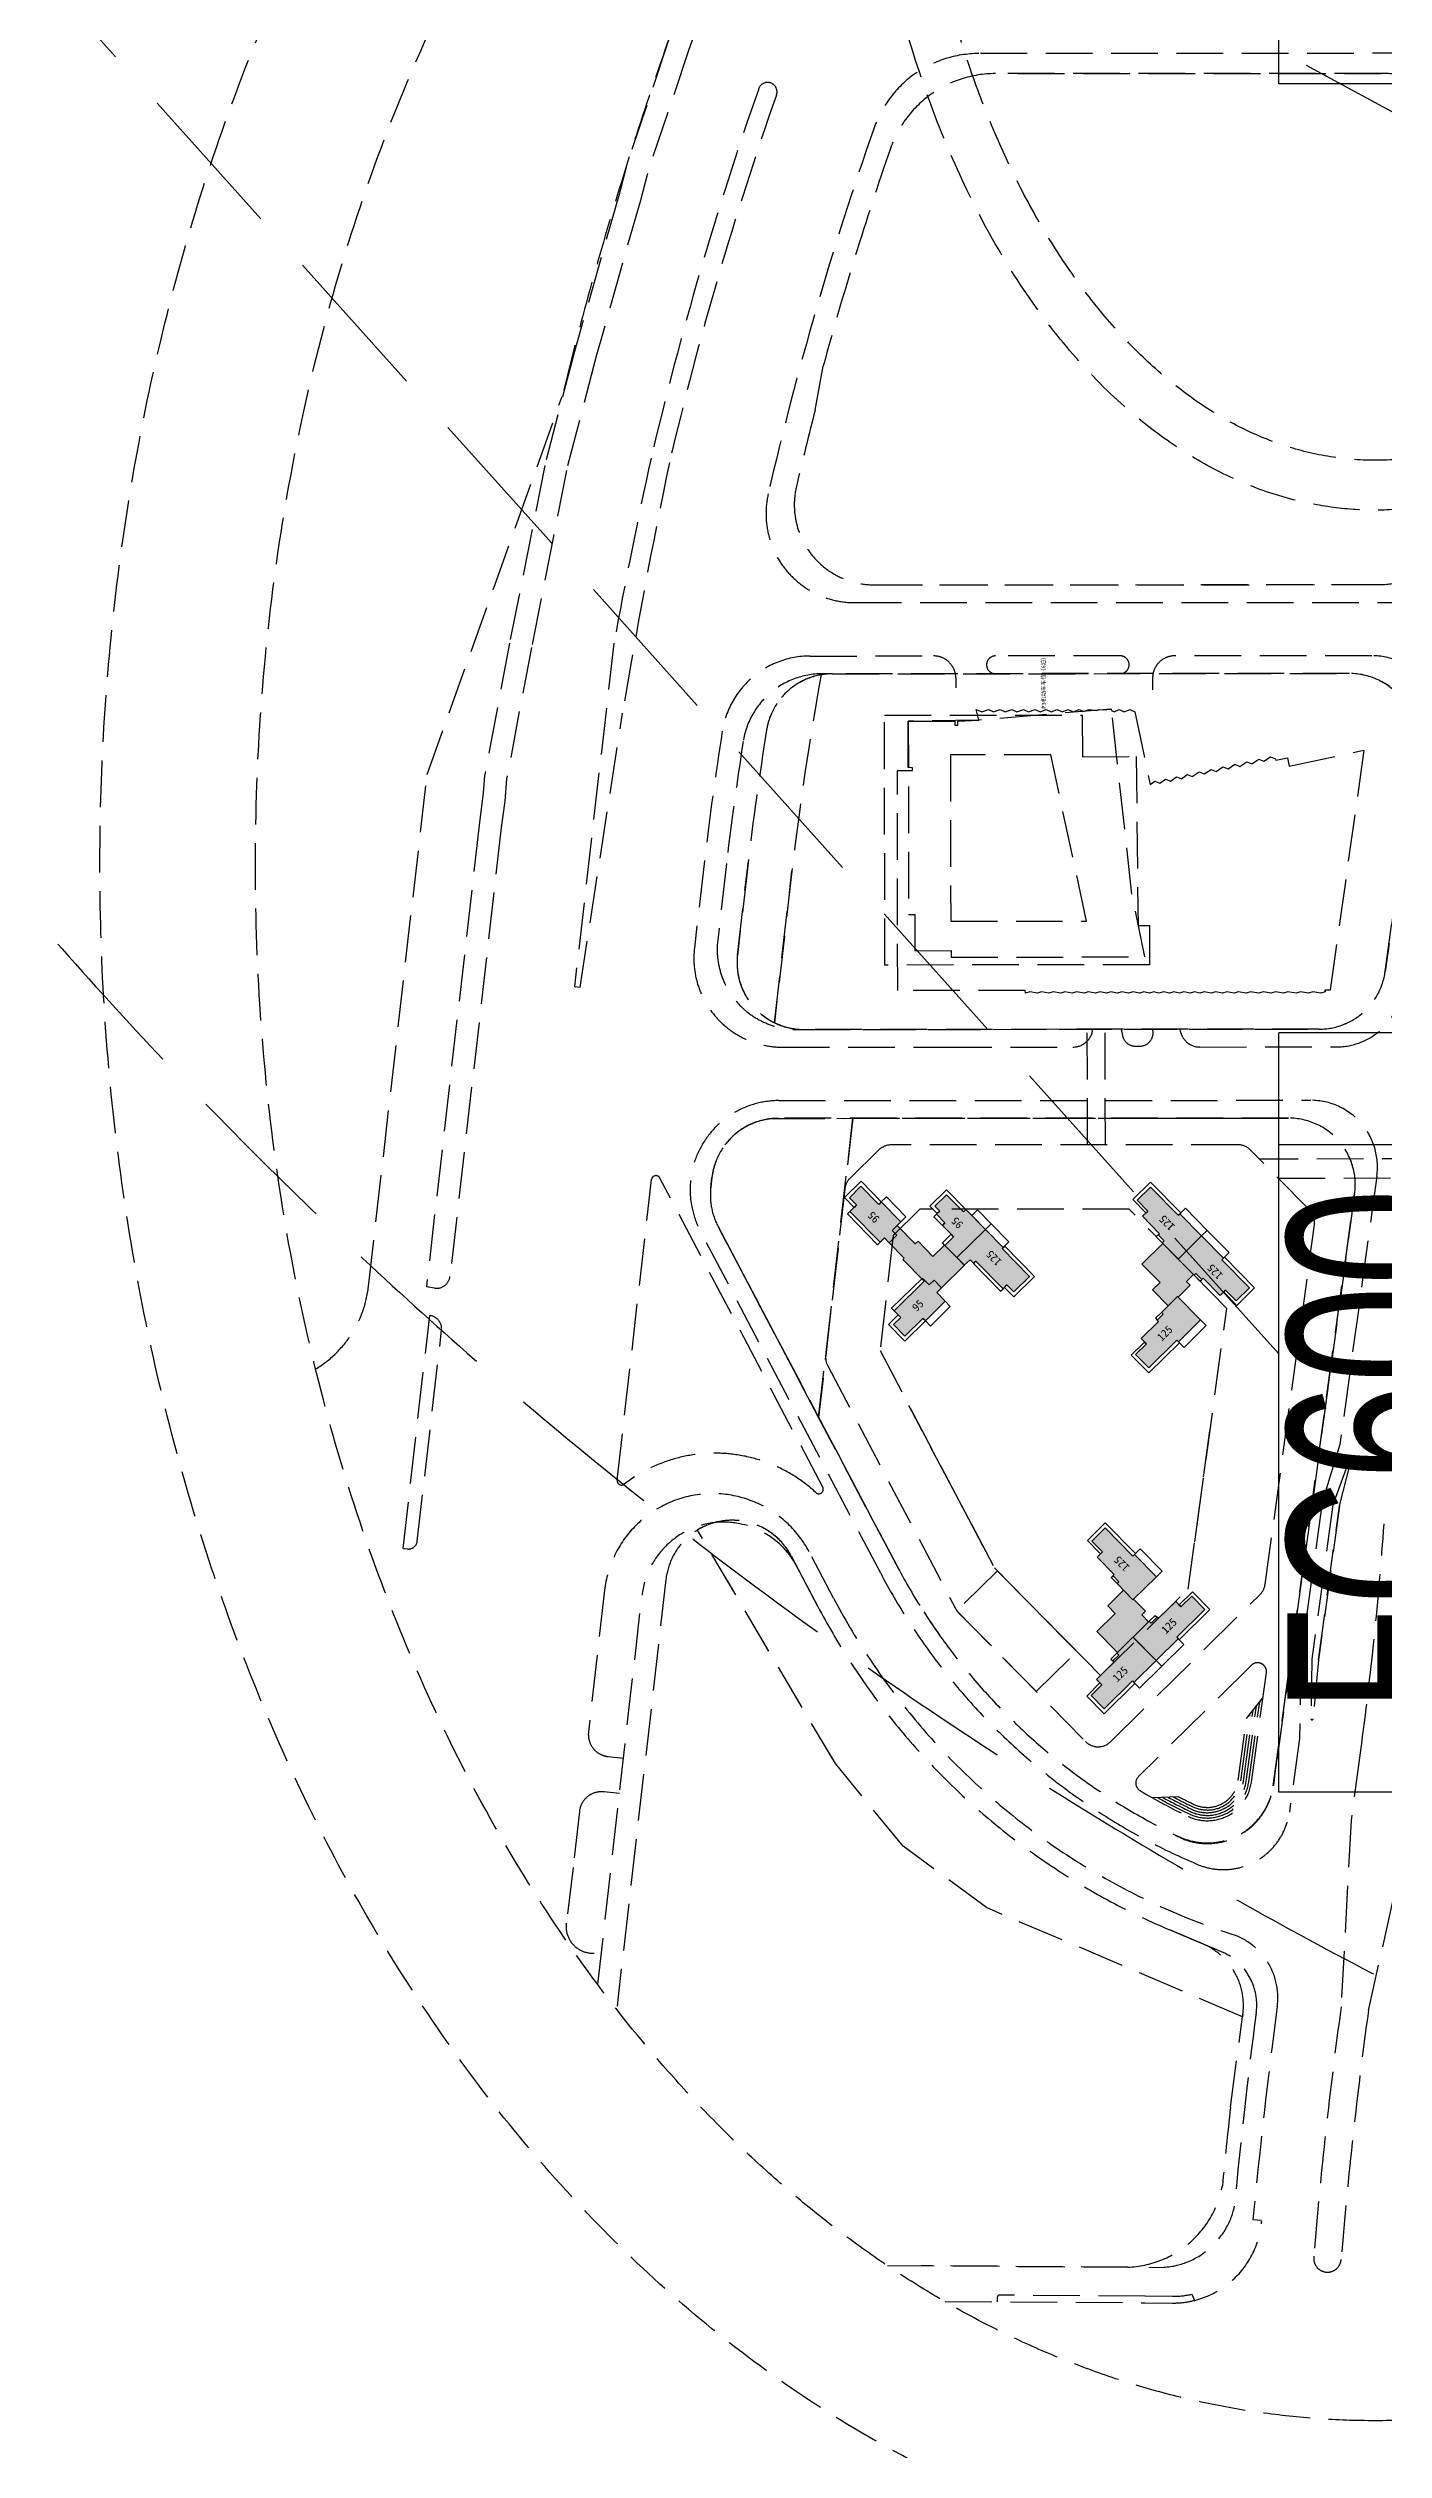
# Model space of a CAD drawing. Extents: x -284868 to 304789, y -137694 to 137894.
# Drawn here: x -75930 to -73783, y -92335 to -88476 of the extents above; entities that cross this region are included whole.
import ezdxf

# ---------------------------------------------------------------- set-up
doc = ezdxf.new("R2010")
doc.units = 0
doc.linetypes.add('DASH', pattern=[0.35, 0.25, -0.1])
doc.layers.get('0').update_dxf_attribs({"linetype": 'CONTINUOUS'})
doc.layers.add('M-D-AC-DF', color=2, linetype='CONTINUOUS', lineweight=20)
for name, color, linetype in [('M-EQ-AC', 1, 'CONTINUOUS'), ('P-平面家具', 3, 'CONTINUOUS'), ('WIRE-照明', 130, 'CONTINUOUS')]:
    doc.layers.add(name, color=color, linetype=linetype)
doc.styles.add('L1', font='haiwenrs.shx', dxfattribs={"width": 0.7, "bigfont": 'haiwenhz.shx'})
doc.styles.add('宋体', font='')
doc.styles.add('黑体', font='')
doc.styles.get('宋体').set_extended_font_data('SimSun')
doc.styles.get('黑体').set_extended_font_data('SimHei')

# ---------------------------------------------------------------- blocks, each defined once
blk = doc.blocks.new('A$Cc0ea1f79')
at = {"layer": 'P-平面家具', "linetype": 'DASH', "ltscale": 300}
h = blk.add_hatch(color=251, dxfattribs=at)
h.dxf.hatch_style = 1
h.paths.add_polyline_path([(-3357.1, 781.3), (-3345.1, 769), (-3337.4, 776.5), (-3323.7, 762.5), (-3291.6, 794.1), (-3295.6, 798.1), (-3266.5, 826.7), (-3284.8, 845.3), (-3296.5, 833.8), (-3307, 844.5), (-3356.5, 795.9), (-3349.4, 788.8)])
h = blk.add_hatch(color=251, dxfattribs=at)
h.dxf.hatch_style = 1
h.paths.add_polyline_path([(-3417.6, 709.3), (-3429.8, 697.3), (-3437.3, 704.9), (-3451.3, 691.2), (-3482.9, 723.2), (-3478.8, 727.3), (-3507.3, 756.3), (-3488.7, 774.6), (-3477.2, 762.8), (-3466.5, 773.4), (-3417.9, 723.9), (-3425.1, 716.9)])
h = blk.add_hatch(color=251, dxfattribs=at)
h.dxf.hatch_style = 1
h.paths.add_polyline_path([(-3429.8, 697.3), (-3393.5, 660.3), (-3360.9, 692.4), (-3379.2, 711), (-3354.7, 735), (-3359.2, 739.6), (-3329.7, 768.6), (-3337.4, 776.5), (-3345.1, 769), (-3357.1, 781.3), (-3381.8, 757), (-3384, 759.3), (-3418.9, 725), (-3417.9, 723.9), (-3425.1, 716.9), (-3417.6, 709.3)])
h = blk.add_hatch(color=251, dxfattribs=at)
h.dxf.hatch_style = 1
h.paths.add_polyline_path([(-3381, 672.6), (-3361.4, 691.9), (-3347.6, 677.9), (-3343.6, 681.9), (-3329.3, 695.9), (-3325.3, 691.8), (-3311.5, 705.3), (-3306.3, 700), (-3298.4, 707.8), (-3280.1, 689.2), (-3307.6, 662.1), (-3303.6, 658), (-3335.7, 626.5)])
h = blk.add_hatch(color=251, dxfattribs=at)
h.dxf.hatch_style = 1
h.paths.add_polyline_path([(-3381, 672.6), (-3393.2, 660.6), (-3384.5, 651.2), (-3390.3, 645.4), (-3386.8, 641.8), (-3431.1, 598.3), (-3425, 592), (-3436.2, 581), (-3411.2, 555.7), (-3366.6, 599.8), (-3364.8, 598), (-3335.7, 626.5)])
h = blk.add_hatch(color=251, dxfattribs=at)
h.dxf.hatch_style = 1
h.paths.add_polyline_path([(-3991.1, 389.5), (-4016.7, 415.4), (-4019.7, 412.4), (-4029.2, 422), (-4031.3, 420), (-4058.9, 448), (-4067.5, 439.4), (-4084.6, 456.7), (-4105.9, 435.6), (-4061.3, 390.4), (-4063.8, 387.9), (-4028.7, 352.3)])
h = blk.add_hatch(color=251, dxfattribs=at)
h.dxf.hatch_style = 1
h.paths.add_polyline_path([(-4015.6, 414.3), (-3982, 447.4), (-3952.9, 417.9), (-3940.7, 430), (-3915.6, 404.5), (-3930.9, 389.5), (-3929.9, 388.5), (-3949.2, 369.4), (-3955.3, 375.5), (-3966.4, 364.5)])
h = blk.add_hatch(color=251, dxfattribs=at)
h.dxf.hatch_style = 1
h.paths.add_polyline_path([(-3930.9, 389.5), (-3904.9, 415.1), (-3901.9, 412.1), (-3892.3, 421.5), (-3890.3, 419.5), (-3862.3, 447.1), (-3853.8, 438.4), (-3836.5, 455.5), (-3815.4, 434.1), (-3860.7, 389.5), (-3858.2, 386.9), (-3893.8, 351.8)])
h = blk.add_hatch(color=251, dxfattribs=at)
h.dxf.hatch_style = 1
h.paths.add_polyline_path([(-3991, 389.4), (-3965.4, 363.4), (-3968.4, 360.4), (-3959, 350.8), (-3961, 348.8), (-3933.4, 320.8), (-3942.1, 312.3), (-3925, 295), (-3946.4, 273.9), (-3991, 319.2), (-3993.6, 316.7), (-4028.7, 352.3)])
h = blk.add_hatch(color=251, dxfattribs=at)
h.dxf.hatch_style = 1
h.paths.add_polyline_path([(-3443.5, 317.8), (-3469.1, 343.8), (-3472.2, 340.8), (-3481.6, 350.4), (-3483.7, 348.4), (-3511.3, 376.4), (-3519.9, 367.9), (-3537, 385.2), (-3558.3, 364.1), (-3513.7, 318.8), (-3516.2, 316.3), (-3481.1, 280.7)])
h = blk.add_hatch(color=251, dxfattribs=at)
h.dxf.hatch_style = 1
h.paths.add_polyline_path([(-3358.5, 341.4), (-3391.6, 375), (-3421.1, 345.9), (-3433.1, 358.1), (-3458.6, 333.1), (-3443.5, 317.8), (-3444.5, 316.8), (-3425.5, 297.5), (-3419.4, 303.5), (-3408.3, 292.3)])
h = blk.add_hatch(color=251, dxfattribs=at)
h.dxf.hatch_style = 1
h.paths.add_polyline_path([(-3383.4, 316.9), (-3357.3, 342.5), (-3354.3, 339.5), (-3344.7, 348.9), (-3342.7, 346.9), (-3314.7, 374.4), (-3306.2, 365.8), (-3288.8, 382.8), (-3267.8, 361.4), (-3313.1, 316.8), (-3310.6, 314.3), (-3346.3, 279.2)])
h = blk.add_hatch(color=251, dxfattribs=at)
h.dxf.hatch_style = 1
h.paths.add_polyline_path([(-3383.4, 316.9), (-3409.4, 291.3), (-3406.4, 288.2), (-3416, 278.7), (-3414, 276.7), (-3442, 249.1), (-3433.5, 240.5), (-3450.8, 223.4), (-3429.7, 202), (-3384.4, 246.7), (-3381.9, 244.1), (-3346.3, 279.2)])
at = {"layer": 'P-平面家具', "color": 251, "linetype": 'DASH', "ltscale": 300}
for p, q in [((-3848.3, 1562.7, -60.7), (-3474.1, 1519.7, -60.7)), ((-3738.6, 1218.6, -60.7), (-3255.7, 1163.3, -60.7)), ((-3750, 888.1, -60.7), (-3253.2, 1149.9, -60.7)), ((-2019.4, 900.2, -60.7), (-1948.9, 887.4, -60.7)), ((-5051.7, 607.6, -60.7), (-5058.9, 607.7, -60.7)), ((-5049.8, 370.1, -60.7), (-5048.2, 604, -60.7)), ((-4052.6, 441.7, -60.7), (-3884.4, 607.5, -60.7)), ((-3444.2, 581, -60.7), (-3428.9, 596, -60.7)), ((-3411.3, 547.6, -60.7), (-3444.2, 581, -60.7)), ((-3425, 592, -60.7), (-3436.2, 581, -60.7)), ((-3436.2, 581, -60.7), (-3411.2, 555.7, -60.7)), ((-3428.9, 596, -60.7), (-3425, 592, -60.7)), ((-3362.5, 595.7, -60.7), (-3411.3, 547.6, -60.7)), ((-3411.2, 555.7, -60.7), (-3366.6, 599.8, -60.7)), ((-3366.6, 599.8, -60.7), (-3362.5, 595.7, -60.7)), ((-4015.6, 414.3, -60.7), (-3982, 447.4, -60.7)), ((-3982, 447.4, -60.7), (-3952.9, 417.9, -60.7)), ((-3952.9, 417.9, -60.7), (-3940.7, 430, -60.7)), ((-3940.7, 430, -60.7), (-3915.6, 404.5, -60.7)), ((-3966.4, 364.5, -60.7), (-4015.6, 414.3, -60.7)), ((-3929.9, 388.5, -60.7), (-3949.2, 369.4, -60.7)), ((-3915.6, 404.5, -60.7), (-3930.9, 389.5, -60.7)), ((-3930.9, 389.5, -60.7), (-3929.9, 388.5, -60.7)), ((-5050.2, 324.3, -60.7), (-5049.8, 370.4, -60.7)), ((-3955.3, 375.5, -60.7), (-3966.4, 364.5, -60.7)), ((-3949.2, 369.4, -60.7), (-3955.3, 375.5, -60.7)), ((-3433.1, 358.1, -60.7), (-3458.6, 333.1, -60.7)), ((-3421.1, 345.9, -60.7), (-3433.1, 358.1, -60.7)), ((-3391.6, 375, -60.7), (-3421.1, 345.9, -60.7)), ((-3358.5, 341.4, -60.7), (-3391.6, 375, -60.7)), ((-3157.1, 384.4, -60.7), (-3156.9, 175.1, -60.7)), ((-3458.6, 333.1, -60.7), (-3443.5, 317.8, -60.7)), ((-3443.5, 317.8, -60.7), (-3444.5, 316.8, -60.7)), ((-3444.5, 316.8, -60.7), (-3425.5, 297.5, -60.7)), ((-3408.3, 292.3, -60.7), (-3358.5, 341.4, -60.7)), ((-3837.7, 290.3, -60.7), (-3638.6, 262.9, -60.7)), ((-3425.5, 297.5, -60.7), (-3419.4, 303.5, -60.7)), ((-3419.4, 303.5, -60.7), (-3408.3, 292.3, -60.7)), ((-4121.6, 206.8, -60.7), (-4088.2, 180.5, -60.7)), ((-4027.5, 91.4, -60.7), (-4122.2, 99.9, -60.7))]:
    blk.add_line(p, q, dxfattribs=at)
at = {"layer": 'P-平面家具', "color": 251, "linetype": 'DASH', "ltscale": 300, "elevation": -60.7}
for points in [[(-3560, 1702.9, 0.231565), (-3427.7, 1618.3)], [(-2945.7, 1287.4), (-2946.7, 1278.1), (-2506.4, 1210, -0.010377), (-2103.3, 1134.5)], [(-2096.4, 1164.1, 0.008823), (-2393.8, 1223.7), (-2945.7, 1287.4)], [(-1314.9, 1095.8, 0.030348), (-1997.7, 1307.2)], [(-4549.1, 1249.8), (-3923.3, 1178.5, -0.738025), (-3876.7, 930.3), (-3941.6, 896.1, 0.173077), (-4461.3, 330.4)], [(-3860.4, 938.9, 0.737787), (-3898.1, 1140.2)], [(-3941.6, 896.1, 0.173077), (-4461.3, 330.4), (-4483.8, 277.3, -0.337496), (-4596.5, 212.9), (-4601, 213.5), (-4425.6, 625.1), (-4326.9, 758.9), (-4194.2, 867.9), (-3818.8, 1089.5, -0.432512), (-3860.4, 938.9), (-3941.6, 896.1)], [(-3268.8, 1068.1, 0.150919), (-3330.9, 1056.4)], [(-3157.4, 959.8, 0.380982), (-3252.3, 1066.2)], [(-3157.4, 959.8, 0.380982), (-3252.3, 1066.2)], [(-3157.4, 959.8, 0.380982), (-3252.3, 1066.2)], [(-2747.6, 1042.8), (-2871.2, 1057, 0.448246), (-3014.5, 929.2), (-3014, 90.2, 0.374582), (-2921.4, -15.9), (-2564.3, -65, 0.454987), (-2442.5, 41.2), (-2443, 889, 0.369609), (-2551.9, 1016)], [(-2895.2, 1025.2, 0.448244), (-3014.5, 918.7)], [(-2751.8, 1008.8), (-2895.1, 1025.2, 0.448244), (-3014.5, 918.7)], [(-2533.3, 978.4, -0.320429), (-2444.6, 890.9, 0.014791), (-2760.1, 937.8), (-3003.7, 965.8, -0.317837), (-2895.2, 1025.2), (-2751.9, 1008.8, -0.010098), (-2533.3, 978.4)], [(-2533.3, 978.4, 0.010098), (-2751.9, 1008.8)], [(-2444.6, 890.9, -0.042863), (-2443.1, 872.6), (-2442.6, 41.2, -0.454985), (-2564.3, -65), (-2921.5, -15.9, -0.374581), (-3014, 90.2), (-3014.5, 918.7, -0.114147), (-3003.7, 965.8), (-2760.1, 937.8, -0.014791), (-2444.6, 890.9)], [(-2443.1, 872.6, 0.368352), (-2533.3, 978.4)], [(-2142.2, 930.5, 0.483551), (-2300.1, 805.2), (-2299.6, -8, 0.374582), (-2207.1, -114.1), (-1681.1, -186.4, 0.350521), (-1489.6, -72.2, 0.090097), (-1478.2, -9.4), (-1478.6, 610.6, 0.319585), (-1598.8, 779.2)], [(-3941.6, 896.1, 0.173077), (-4461.3, 330.4)], [(-5000.5, 783.9), (-5003.6, 342.2, 0.33972), (-4905.4, 226.3)], [(-3875, 769.7, 0.161406), (-4311.1, 316.2)], [(-5003.2, 397.9, 0.349367), (-4872.8, 245.8)], [(-4249, 349.6, 0.014833), (-4275, 298.9, 0.507935), (-4223.6, 203.5), (-4094.9, 185.8)], [(-5050.1, 326.1, 0.05997), (-5046.6, 294.7), (-5056.6, 290.5)], [(-4594.4, 191.3, 0.338005), (-4496.5, 247.2), (-4461.3, 330.4)], [(-4314.1, 311.9, 0.493744), (-4230, 164)], [(-4311.1, 316.2, 0.507945), (-4229.1, 163.8)], [(-4248.6, 341.4, 0.013005), (-4271.2, 297.1, 0.507935), (-4223, 207.7), (-4101.6, 191)], [(-4248.2, 333.1, 0.011138), (-4267.3, 295.2, 0.507935), (-4222.4, 212), (-4108.2, 196.3)], [(-4247.8, 324.6, 0.00923), (-4263.4, 293.4, 0.507935), (-4221.8, 216.2), (-4114.9, 201.5)], [(-4247.4, 316.1, 0.007279), (-4259.6, 291.5, 0.507935), (-4221.2, 220.4), (-4121.6, 206.8)], [(-4596.5, 212.9, 0.337496), (-4483.8, 277.3)], [(-4746.2, 232.7, 0.004345), (-4872.8, 245.8)], [(-3278.6, 33.2, 0.454987), (-3156.9, 139.4)], [(-4173.1, 23.5), (-4285.6, 39), (-4585.1, 54.9, 0.01406), (-4985.6, 98.7)], [(-4027.6, 91.4), (-3779.9, 57.4), (-3711, 39.9, 0.952465), (-3709.9, 43.3), (-3778.5, 68), (-4026.1, 102.1), (-4122.1, 103.5, 0.963461), (-4122.3, 99.9)], [(-3014, 90.2, 0.374582), (-2921.5, -15.9)], [(-2564.3, -65, 0.454987), (-2442.6, 41.2)], [(-2299.7, -8, 0.374582), (-2207.1, -114.1)], [(-1681.1, -186.4, 0.454987), (-1478.3, -9.4)]]:
    blk.add_lwpolyline(points, format="xyb", dxfattribs=at)
for points in [[(-3427.7, 1618.3), (-2604.7, 1524)], [(-434.8, 679.2), (-435.1, 679.4), (-512.4, 759.4), (-708, 864.3), (-864.9, 904.6), (-970.8, 953.2), (-1252.2, 1072.7), (-1394.9, 1125.2), (-1429.8, 1137.6), (-1628.8, 1204.3), (-1673.1, 1215.6), (-1925.2, 1287.4), (-2108.2, 1335), (-2393.8, 1391.5), (-2606.9, 1431.7), (-2634.4, 1433.9), (-2686.1, 1440.2), (-3427.8, 1525.2)], [(-2604.7, 1524), (-1997.7, 1307.2)], [(-3898.1, 1140.2), (-4584.1, 1218.8)], [(-3875, 769.7), (-3330.9, 1056.4)], [(-3268.8, 1068.1), (-3252.3, 1066.2)], [(-2751.9, 1008.8), (-2895.2, 1025.2)], [(-3157.4, 970.4), (-3156.9, 139.4)], [(-3941.6, 896.1), (-3860.4, 938.9)], [(-3014.5, 918.7), (-3014, 90.2)], [(-2442.6, 41.2), (-2443.1, 872.6)], [(-2300.2, 802.9), (-2299.7, -8)], [(-3845.4, 630.2), (-3618.7, 749.7)], [(-5003.2, 397.9), (-5000.9, 729.9)], [(-1478.6, 574.3), (-1478.3, -9.4)], [(-3200, 462.5), (-3000.7, 463.1)], [(-3199.9, 433.9), (-3000.6, 434.5)], [(-4247.4, 316.1), (-4249.3, 357.7)], [(-4483.8, 277.3), (-4461.3, 330.4)], [(-4314.1, 311.9), (-4309.9, 321.7)], [(-4746.2, 232.7), (-4596.5, 212.9)], [(-4230, 164), (-3278.6, 33.2)], [(-3253.6, 155.8), (-3251.5, -506.4)], [(-3220.8, -506.3), (-3223, 186)], [(-4591.1, 11), (-4298.4, -54.5), (-4185.9, -69.9)]]:
    blk.add_lwpolyline(points, dxfattribs=at)
at = {"layer": 'P-平面家具', "color": 251, "linetype": 'DASH', "ltscale": 300}
for points in [[(-3848.3, 1562.7), (-3849.2, 1556, 0.421769), (-3836.7, 1539.8), (-3497.9, 1500.8, 0.401449), (-3474.3, 1518.7), (-3474.1, 1519.7)], [(-945, 941.3), (-945.1, 941.1, -0.405429), (-991.5, 923.2), (-1265.4, 1039.5), (-1407.1, 1091.6), (-1441.4, 1103.8), (-1638.9, 1170), (-1682.4, 1181.2), (-1934.6, 1252.9), (-2116.2, 1300.2), (-2400.6, 1356.4), (-2611.7, 1396.2), (-2647.8, 1399.2), (-2690.2, 1404.8), (-3411.3, 1487.4, -0.430306), (-3430, 1512.3), (-3427.8, 1525.2)], [(-4242.4, 1214.9), (-4239.6, 1239.7, 0.414214), (-4271, 1279.3), (-4361.2, 1289.5), (-4450.7, 1300.4, 0.554018), (-4496.4, 1243.8, 0.023349)], [(-4468.2, 230.5, -0.195079), (-3928.2, 870.9), (-3853.8, 910.1, 0.738025), (-3915.6, 1238.8), (-4143.3, 1264.7, 0.414214), (-4182.8, 1233.3), (-4185.6, 1208.4)], [(-2743.6, 1078.3), (-2883.9, 1094.4, 0.448246), (-3043.1, 952.4), (-3042.9, 691.3), (-3042.8, 486, 0.381966), (-3014.2, 454.1)], [(-2535.1, 1049.5, -0.369023), (-2414.5, 908.5), (-2414.3, 709.9, -0.410161), (-2449.5, 674.2), (-2465.6, 674)], [(-2153.8, 975.7, 0.482348), (-2328.7, 836.4), (-2328.2, -35.8, 0.374582), (-2235.6, -141.9), (-1608.3, -228.1, 0.454987), (-1446, -86.5), (-1446, -70.6), (-1446.4, 637.2, 0.318471), (-1566, 805.6)], [(-2442.7, 409.9, 1), (-2414.2, 409.9), (-2414.3, 610.5, 1), (-2442.9, 610.5)], [(-3014.2, 408.6), (-3024.3, 406.5, 0.354118), (-3041.3, 385.5), (-3041.3, 378.5, 0.476976), (-3015.4, 357.6), (-3014.1, 357.8)], [(-3014.1, 314), (-3017.2, 313.4, 0.354118), (-3042.7, 281.9), (-3042.5, 62.4, 0.374582), (-2950, -43.7), (-2535.7, -100.6, 0.454987), (-2413.9, 5.6), (-2414.1, 322.2, 0.414235), (-2449.9, 357.9), (-2468.7, 357.9)]]:
    blk.add_lwpolyline(points, format="xyb", dxfattribs=at)
blk.add_lwpolyline([(-3774.7, 85.5), (-4024.7, 119.9), (-4153.9, 121.8), (-4272, 138, -0.493749), (-4356, 285.9, -0.173072), (-3888.3, 795), (-3338.2, 1084.9, -0.56435), (-3128.8, 958.6), (-3128.3, 103.7, -0.454987), (-3250, -2.5), (-3681.5, 56.9)], format="xyb", close=True, dxfattribs=at)
at = {"layer": 'P-平面家具', "color": 251, "linetype": 'DASH', "ltscale": 300, "elevation": -60.7}
for points in [[(-3330.9, 1056.4, -0.150919), (-3268.8, 1068.1), (-3252.3, 1066.2, -0.380982), (-3157.4, 959.8), (-3157.3, 839.6), (-3156.9, 139.4, -0.454987), (-3278.6, 33.2), (-4229, 163.8, -0.507945), (-4311.1, 316.2, -0.161406), (-3875, 769.7), (-3637.8, 894.7)], [(-3268.8, 1068.1), (-3252.3, 1066.2, -0.317837), (-3160.1, 983.7, -0.056325), (-3157.4, 959.8), (-3157.3, 839.6), (-3156.9, 139.4, -0.454987), (-3278.6, 33.2), (-4229.1, 163.8, -0.507945), (-4311.1, 316.2, -0.161406), (-3875, 769.7), (-3637.8, 894.7), (-3413.7, 1012.8), (-3330.9, 1056.4, -0.150919)], [(-3268.8, 1068.1), (-3252.3, 1066.2, -0.317837), (-3160.1, 983.7, -0.056325), (-3157.4, 959.8), (-3157.3, 839.6), (-3156.9, 139.4, -0.454987), (-3278.7, 33.2), (-4229.1, 163.8, -0.507945), (-4311.1, 316.2, -0.161406), (-3875, 769.7), (-3637.8, 894.7), (-3413.7, 1012.8), (-3330.9, 1056.4, -0.150919)], [(-3268.8, 1068.1), (-3252.3, 1066.2, -0.317837), (-3160.1, 983.7, -0.056325), (-3157.4, 959.8), (-3157.3, 839.6), (-3156.9, 139.4, -0.454987), (-3278.7, 33.2), (-4229.1, 163.8, -0.507945), (-4311.1, 316.2, -0.161406), (-3875, 769.7), (-3637.8, 894.7), (-3413.7, 1012.8), (-3330.9, 1056.4, -0.150919)], [(-3278.6, 33.2, 0.454987), (-3156.9, 139.4), (-3157.3, 959.8, 0.380982), (-3252.3, 1066.2), (-3268.7, 1068.1, 0.150919), (-3330.9, 1056.4), (-3875, 769.7, 0.161406), (-4311.1, 316.2, 0.507945), (-4229, 163.8)], [(-3157.3, 839.6), (-3637.8, 894.7), (-3330.9, 1056.4, -0.150919), (-3268.8, 1068.1), (-3252.3, 1066.2, -0.380982), (-3157.4, 959.8)], [(-3157.3, 839.6), (-3637.8, 894.7), (-3330.9, 1056.4, -0.150919), (-3268.8, 1068.1), (-3252.3, 1066.2, -0.380982), (-3157.4, 959.8)], [(-3157.3, 839.6), (-3637.8, 894.7), (-3330.9, 1056.4, -0.150919), (-3268.8, 1068.1), (-3252.3, 1066.2, -0.380982), (-3157.4, 959.8)], [(-3156.9, 139.4, -0.454987), (-3278.6, 33.2), (-4229.1, 163.8, -0.507945), (-4311.1, 316.2, -0.161406), (-3875, 769.7), (-3637.8, 894.7), (-3157.3, 839.6)], [(-3157.3, 839.6), (-3637.8, 894.7), (-3875, 769.7, 0.161407), (-4311.1, 316.2, 0.507935), (-4229, 163.8), (-3278.7, 33.2, 0.454994), (-3156.9, 139.4)], [(-3199.8, 220.8), (-3200.1, 778.5, 0.196914), (-3208.4, 798.5), (-3253.5, 844.3, 0.171216), (-3270.6, 852.6), (-3538.3, 883.3, 0.150924), (-3554.9, 880.2), (-3944.9, 674.7, 0.073409), (-3951.7, 669.7), (-4158.6, 465.8, 0.414214), (-4158.9, 425.4), (-3922.4, 185.3, 0.165517), (-3905.9, 177.1), (-3328.4, 97.7, 0.23274), (-3304.5, 105.7), (-3208.3, 200.4, 0.20097)], [(-4237.6, 378, 0.022733), (-4278.9, 300.8, 0.507935), (-4224.2, 199.2), (-4048.3, 175, 0.715981), (-4036.2, 199.2), (-4215.1, 380.8, 0.491371)]]:
    blk.add_lwpolyline(points, format="xyb", close=True, dxfattribs=at)
for points in [[(-3300.5, 837.8), (-3284.7, 853.4), (-3258.5, 826.6), (-3291.6, 794.1), (-3295.6, 798.1), (-3266.5, 826.7), (-3284.8, 845.3), (-3296.5, 833.8)], [(-3356.5, 795.9), (-3360.5, 800), (-3311, 848.5), (-3307, 844.5)], [(-3357.1, 781.3), (-3345.1, 769), (-3337.4, 776.5), (-3323.7, 762.5), (-3291.6, 794.1), (-3295.6, 798.1), (-3266.5, 826.7), (-3284.8, 845.3), (-3296.5, 833.8), (-3307, 844.5), (-3356.5, 795.9), (-3349.4, 788.8)], [(-4052.6, 441.7), (-3913.6, 300.7), (-3462.7, 238.7), (-3303.3, 395.8), (-3303.5, 732.2), (-3345.6, 774.9), (-3530.6, 796.1), (-3879.5, 612.3)], [(-3473.1, 766.9), (-3488.7, 782.6), (-3515.4, 756.4), (-3482.9, 723.2), (-3478.8, 727.3), (-3507.3, 756.3), (-3488.7, 774.6), (-3477.2, 762.8)], [(-3417.6, 709.3), (-3429.8, 697.3), (-3437.3, 704.9), (-3451.3, 691.2), (-3482.9, 723.2), (-3478.8, 727.3), (-3507.3, 756.3), (-3488.7, 774.6), (-3477.2, 762.8), (-3466.5, 773.4), (-3417.9, 723.9), (-3425.1, 716.9)], [(-3417.9, 723.9), (-3413.9, 728), (-3462.4, 777.4), (-3466.5, 773.4)], [(-3429.8, 697.3), (-3393.5, 660.3), (-3360.9, 692.4), (-3379.2, 711), (-3354.7, 735), (-3359.2, 739.6), (-3329.7, 768.6), (-3337.4, 776.5), (-3345.1, 769), (-3357.1, 781.3), (-3381.8, 757), (-3384, 759.3), (-3418.9, 725), (-3417.9, 723.9), (-3425.1, 716.9), (-3417.6, 709.3)], [(-3291.6, 794.1), (-3283.6, 785.9), (-3315.6, 754.4), (-3323.7, 762.5)], [(-2847.2, 381.3), (-2847.2, 362.9), (-2910.7, 362.9), (-2911, 788.5), (-2509.6, 788.7), (-2509.4, 470.9), (-2576.2, 470.8), (-2576.1, 384.4)], [(-2951.8, 767.7), (-2598.3, 768), (-2598.3, 743.8), (-2593.9, 743.8), (-2593.7, 750.6), (-2518.9, 750.6), (-2518.9, 675.7), (-2525.7, 675.7), (-2525.7, 671.2), (-2518.9, 671.2), (-2517.4, 637), (-2500.2, 641.5), (-2504.1, 632.3), (-2500.6, 621.6), (-2504, 613.6), (-2500.6, 602.8), (-2504, 594.8), (-2500.6, 584.1), (-2504, 576.1), (-2500.6, 565.3), (-2504, 557.3), (-2500.6, 546.6), (-2504, 538.6), (-2500.6, 529), (-2504, 521), (-2500.6, 511.4), (-2504, 503.4), (-2500.6, 493.8), (-2504, 485.7), (-2500.6, 476.2), (-2503.6, 469.1), (-2500.6, 460.1), (-2501.8, 448.5), (-2500.5, 444), (-2501, 437.9), (-2499.9, 424.6), (-2502.2, 423.9), (-2503.9, 419.9), (-2500.5, 411.9), (-2503.9, 403.9), (-2500.5, 394.7), (-2503.9, 386.7), (-2621.1, 361.7), (-2615.6, 354.5), (-2619, 346.5), (-2612.1, 337), (-2615.5, 329), (-2608.4, 319.6), (-2611.8, 311.6), (-2604.7, 302.2), (-2608.1, 294.1), (-2600.6, 283), (-2604, 275), (-2596.6, 263.9), (-2600, 255.9), (-2592.5, 244.8), (-2595.9, 236.7), (-2588.4, 225.6), (-2591.8, 217.6), (-2584.3, 206.5), (-2587.7, 198.5), (-2580.2, 187.4), (-2583.6, 179.3), (-2576.2, 168.2), (-2579.6, 160.2), (-2582, 159.7), (-2578.1, 141.2), (-2591.3, 138.4), (-2565.8, 18.4), (-2951.4, 72.4), (-2951.4, 80.9), (-2953.8, 80.4), (-2956.1, 87.3), (-2953.8, 100.4), (-2956.1, 107.3), (-2953.8, 120.4), (-2956, 127), (-2953.9, 140.4), (-2956.1, 147.3), (-2953.9, 160.4), (-2956.1, 167.3), (-2953.9, 180.4), (-2956.1, 187.3), (-2953.9, 200.4), (-2956.1, 207.3), (-2953.9, 220.4), (-2956.1, 227), (-2953.9, 238.6), (-2956.1, 245.5), (-2953.9, 256.9), (-2956.2, 263.7), (-2953.9, 275.1), (-2956.2, 281.9), (-2953.9, 290.8), (-2956.2, 297.6), (-2954, 307.9), (-2956.1, 315), (-2954, 324), (-2956.2, 330.8), (-2954, 340.1), (-2956, 347.8), (-2954, 356.1), (-2956.2, 363), (-2954, 372.2), (-2956.2, 379), (-2954, 389.8), (-2956.2, 396.6), (-2954, 407.4), (-2956.2, 414.3), (-2954, 425), (-2956.2, 431.9), (-2954, 442.6), (-2956.3, 449.5), (-2954, 461.4), (-2956.1, 467.8), (-2954.1, 480.1), (-2956.3, 487), (-2954.1, 498.9), (-2956.3, 505.7), (-2954.1, 517.6), (-2956.3, 524.5), (-2954.1, 536.4), (-2956.3, 543.2), (-2954.1, 555.1), (-2956.3, 562), (-2951.7, 563)], [(-2887.9, 739.9), (-2887.8, 681.7), (-2898.2, 681.7), (-2898, 370.3), (-2797.2, 391.3), (-2499.8, 423.9), (-2517.4, 637), (-2518.9, 750.6), (-2829.6, 750.4), (-2829.6, 739.9)], [(-3482.9, 723.2), (-3491, 715.2), (-3459.5, 683.1), (-3451.3, 691.2)], [(-3381, 672.6), (-3361.4, 691.9), (-3347.6, 677.9), (-3343.6, 681.9), (-3343.6, 681.9), (-3329.3, 695.9), (-3325.3, 691.8), (-3311.5, 705.3), (-3306.3, 700), (-3298.4, 707.8), (-3280.1, 689.2), (-3307.6, 662.1), (-3303.6, 658), (-3335.7, 626.5)], [(-3361.4, 691.9), (-3357.3, 695.9), (-3343.6, 681.9), (-3347.6, 677.9)], [(-3325.3, 691.8), (-3329.3, 695.9), (-3315.5, 709.4), (-3311.5, 705.3)], [(-3310.3, 704.1), (-3298.3, 715.8), (-3272, 689.1), (-3303.6, 658), (-3307.6, 662.1), (-3280.1, 689.2), (-3298.4, 707.8), (-3306.3, 700)], [(-4013.9, 479.8), (-3884.4, 607.5), (-3948.7, 672.7), (-4078.2, 545.1)], [(-3381, 672.6), (-3393.2, 660.6), (-3384.5, 651.2), (-3390.3, 645.4), (-3386.8, 641.8), (-3431.1, 598.3), (-3425, 592), (-3436.2, 581), (-3411.2, 555.7), (-3366.6, 599.8), (-3364.8, 598), (-3335.7, 626.5)], [(-2840.6, 682.5), (-2840.5, 464.1), (-2573.3, 521.6), (-2573.4, 682.6)], [(-3435.2, 602.4), (-3431.1, 598.3), (-3386.8, 641.8), (-3390.8, 645.9)], [(-3364.8, 598), (-3355.7, 588.8), (-3326.7, 617.3), (-3335.7, 626.5)], [(-3335.7, 626.5), (-3326.7, 617.3), (-3304.3, 639.4), (-3313.3, 648.5)], [(-4061.3, 390.4), (-4065.3, 386.4), (-4114, 435.7), (-4085.6, 463.8), (-4064.5, 442.5), (-4067.5, 439.4), (-4084.6, 456.7), (-4105.9, 435.6), (-4061.3, 390.4)], [(-3991.1, 389.5), (-4016.7, 415.4), (-4019.7, 412.4), (-4029.2, 422), (-4031.3, 420), (-4058.9, 448), (-4067.5, 439.4), (-4084.6, 456.7), (-4105.9, 435.6), (-4061.3, 390.4), (-4063.8, 387.9), (-4028.7, 352.3)], [(-4016.7, 415.4), (-4026.2, 425.1), (-4029.2, 422), (-4019.8, 412.4)], [(-3930.9, 389.5), (-3904.9, 415.1), (-3901.9, 412.1), (-3892.3, 421.5), (-3890.3, 419.5), (-3862.3, 447.1), (-3853.8, 438.4), (-3836.5, 455.5), (-3815.4, 434.1), (-3860.7, 389.5), (-3858.2, 386.9), (-3893.8, 351.8)], [(-3904.9, 415.1), (-3895.3, 424.6), (-3892.3, 421.5), (-3901.9, 412)], [(-3860.7, 389.5), (-3856.7, 385.4), (-3807.3, 434), (-3835.4, 462.5), (-3856.8, 441.5), (-3853.8, 438.4), (-3836.5, 455.5), (-3815.4, 434.1), (-3860.7, 389.5)], [(-4063.8, 387.9), (-4073, 378.9), (-4037.8, 343.3), (-4028.7, 352.3)], [(-3991, 389.4), (-3965.4, 363.4), (-3968.4, 360.4), (-3959, 350.8), (-3961, 348.8), (-3933.4, 320.8), (-3942.1, 312.3), (-3925, 295), (-3946.4, 273.9), (-3991, 319.2), (-3993.6, 316.7), (-4028.7, 352.3)], [(-3858.2, 386.9), (-3849.2, 377.8), (-3884.8, 342.7), (-3893.8, 351.8)], [(-3513.7, 318.8), (-3517.8, 314.8), (-3566.4, 364.2), (-3537.9, 392.2), (-3516.9, 370.9), (-3519.9, 367.9), (-3537, 385.2), (-3558.3, 364.1), (-3513.7, 318.8)], [(-3313.1, 316.8), (-3309.1, 312.7), (-3259.7, 361.3), (-3287.8, 389.8), (-3309.2, 368.8), (-3306.2, 365.8), (-3288.8, 382.8), (-3267.8, 361.4), (-3313.1, 316.8)], [(-3993.6, 316.7), (-4002.7, 307.7), (-4037.8, 343.3), (-4028.7, 352.3)], [(-3965.4, 363.4), (-3955.9, 353.8), (-3959, 350.8), (-3968.5, 360.4)], [(-3443.5, 317.8), (-3469.1, 343.8), (-3472.2, 340.8), (-3481.6, 350.4), (-3483.7, 348.4), (-3511.3, 376.4), (-3519.9, 367.9), (-3537, 385.2), (-3558.3, 364.1), (-3513.7, 318.8), (-3516.2, 316.3), (-3481.1, 280.7)], [(-3469.1, 343.8), (-3478.6, 353.4), (-3481.6, 350.4), (-3472.2, 340.8)], [(-3383.4, 316.9), (-3357.3, 342.5), (-3354.3, 339.5), (-3344.7, 348.9), (-3342.7, 346.9), (-3314.7, 374.4), (-3306.2, 365.8), (-3288.8, 382.8), (-3267.8, 361.4), (-3313.1, 316.8), (-3310.6, 314.3), (-3346.3, 279.2)], [(-3357.3, 342.5), (-3347.7, 352), (-3344.7, 348.9), (-3354.3, 339.4)], [(-3991, 319.2), (-3995.1, 315.2), (-3946.5, 265.9), (-3918, 293.9), (-3939, 315.3), (-3942.1, 312.3), (-3925, 295), (-3946.4, 273.9), (-3991, 319.2)], [(-3516.2, 316.3), (-3525.4, 307.3), (-3490.3, 271.7), (-3481.1, 280.7)], [(-3383.4, 316.9), (-3409.4, 291.3), (-3406.4, 288.2), (-3416, 278.7), (-3414, 276.7), (-3442, 249.1), (-3433.5, 240.5), (-3450.8, 223.4), (-3429.7, 202), (-3384.4, 246.7), (-3381.9, 244.1), (-3346.3, 279.2)], [(-3310.6, 314.3), (-3301.6, 305.1), (-3337.3, 270.1), (-3346.3, 279.2)], [(-3409.4, 291.3), (-3419, 281.8), (-3416, 278.7), (-3406.4, 288.2)], [(-3381.9, 244.1), (-3372.9, 235), (-3337.3, 270.1), (-3346.3, 279.2)], [(-3384.4, 246.7), (-3380.4, 242.6), (-3429.8, 194), (-3457.8, 222.4), (-3436.5, 243.5), (-3433.5, 240.5), (-3450.8, 223.4), (-3429.7, 202), (-3384.4, 246.7)]]:
    blk.add_lwpolyline(points, close=True, dxfattribs=at)
at = {"layer": 'P-平面家具', "color": 251, "linetype": 'DASH', "ltscale": 300}
for points in [[(-5058.3, 691.3), (-5060.5, 370.2), (-5060.9, 326.1)], [(-4928.5, 182.7), (-4927.4, 196.6)], [(-3779.9, 57.4), (-4027.6, 91.4), (-4122.3, 99.9)]]:
    blk.add_lwpolyline(points, dxfattribs=at)
for centre, radius, start, end in [((-3934.7, 1061.2, -60.7), 239.3, 317.3906, 37.5813), ((-3739.4, 1211.5, -60.7), 7.14, 83.4636, 217.5813), ((-3256.5, 1156.2, -60.7), 7.14, 297.7858, 83.4636), ((-3400.9, -4417.7, -60.7), 5732.1, 70.66441, 76.8465), ((-3400.9, -4417.7, -60.7), 5701.8, 70.6644, 76.8465), ((-3395.7, -4417.4, -60.7), 5498.6, 81.172, 83.2325), ((-3395.7, -4417.4), 5534.3, 81.0538, 83.2325), ((-3395.7, -4417.4, -60.7), 5464.3, 80.9185, 83.2328), ((-2550.2, 872.6, -60.7), 107.1, 0.033, 80.9185), ((-3395.7, -4417.4), 5534.3, 70.6936, 77.032), ((-1508, 976.8, -60.7), 15.2, 250.6644, 70.6644), ((-3395.7, -4417.4, -60.7), 5492.9, 75.4887, 76.8084), ((-3753.4, 894.4, -60.7), 7.14, 137.3906, 297.7858), ((-3395.7, -4417.4, -60.7), 5498.6, 70.9254, 74.7444), ((-3408.7, -115, -60.7), 1000.1, 122.7774, 125.5377), ((-5051.7, 604, -60.7), 3.57, 359.5939, 89.5939), ((-4918, 325.1, -60.7), 142.9, 179.5939, 265.7567), ((-5831.6, -9256.6, 60.7), 9496.4, 82.45406, 84.53652), ((-5564.7, -7042.8, -60.7), 7298.9, 82.36089, 84.81801), ((-4570.1, 263.7, -60.7), 107.1, 262.2482, 341.9401), ((-4989.2, 76.9, -60.7), 22.1, 80.5586, 265.8402), ((-5564.7, -7042.8, -60.7), 7120.7, 82.14135, 85.37742), ((-3443.4, 5332.1, -60.7), 5358.6, 262.1732, 266.088)]:
    blk.add_arc(centre, radius, start, end, dxfattribs=at)
blk.add_ellipse((-2750, 0), major_axis=(-2500, 0), ratio=0.72, dxfattribs=at)
at = {"layer": 'P-平面家具', "linetype": 'DASH', "ltscale": 300}
blk.add_ellipse((-850, 0), major_axis=(1250, 0), ratio=0.6, dxfattribs=at)
for points, knots in [([(-5500, 0), (-5500, -37.8), (-5498.6, -75.6), (-5492, -165.5), (-5485.5, -217.5), (-5467.4, -320.8), (-5455.7, -372.2), (-5427.3, -473.8), (-5410.5, -524.1), (-5372.1, -623.3), (-5350.4, -672.2), (-5302.5, -768.3), (-5276.1, -815.6), (-5219, -908.1), (-5188.3, -953.5), (-5122.5, -1042), (-5087.5, -1085.2), (-5013.6, -1169.3), (-4974.7, -1210.2), (-4875.3, -1306.9), (-4812.8, -1361.5), (-4681, -1465), (-4611.7, -1513.9), (-4466.9, -1606), (-4391.5, -1649.1), (-4235.3, -1729.1), (-4154.7, -1766), (-3988.8, -1833.3), (-3903.7, -1863.7), (-3729.9, -1917.8), (-3641.2, -1941.5), (-3461.2, -1982.1), (-3369.8, -1998.9), (-3185.4, -2025.6), (-3092.3, -2035.4), (-2905.2, -2047.9), (-2811.3, -2050.7), (-2623.5, -2049), (-2529.7, -2044.7), (-2343.1, -2028.8), (-2250.3, -2017.4), (-2066.7, -1987.5), (-1975.9, -1969.1), (-1797.1, -1925.3), (-1709.2, -1900), (-1537.1, -1842.8), (-1452.9, -1810.9), (-1289.2, -1740.6), (-1209.6, -1702.3), (-1056, -1619.4), (-981.9, -1574.9), (-840, -1480.2), (-772.2, -1429.9), (-643.6, -1323.8), (-582.8, -1268.1), (-469, -1151.6), (-416.1, -1090.8), (-327.6, -976.2), (-290.6, -923.1), (-222.8, -814.3), (-191.9, -758.5), (-136.8, -644.7), (-112.5, -586.6), (-70.8, -468.7), (-53.4, -408.9), (-25.7, -288.1), (-15.5, -227), (-2.3, -104.3), (0.6, -42.7), (-0.9, 80.5), (-5.3, 142.1), (-21.5, 264.5), (-33.2, 325.3), (-63.8, 445.7), (-82.6, 505.2), (-127.1, 622.3), (-152.8, 679.9), (-210.6, 792.8), (-242.7, 848), (-313, 955.8), (-351.2, 1008.3), (-433.3, 1110.3), (-477.1, 1159.7), (-570.1, 1255.2), (-619.2, 1301.3), (-722.2, 1389.9), (-776.2, 1432.3), (-888.5, 1513.5), (-946.8, 1552.2), (-1067.4, 1625.5), (-1129.7, 1660.2), (-1257.9, 1725.4), (-1323.7, 1755.9), (-1458.4, 1812.6), (-1527.2, 1838.8), (-1667.5, 1886.7), (-1739, 1908.5), (-1884, 1947.4), (-1957.6, 1964.6), (-2106.3, 1994.4), (-2181.4, 2006.9), (-2332.8, 2027.3), (-2409.1, 2035.1), (-2562.2, 2046.1), (-2639, 2049.1), (-2792.8, 2050.5), (-2869.7, 2048.9), (-3023.1, 2040.8), (-3099.6, 2034.3), (-3251.6, 2016.7), (-3327.2, 2005.6), (-3476.8, 1978.6), (-3550.9, 1962.7), (-3697.1, 1926.5), (-3769.2, 1906.1), (-3911, 1860.8), (-3980.7, 1835.9), (-4117.1, 1781.7), (-4183.9, 1752.5), (-4314.1, 1689.8), (-4377.4, 1656.3), (-4500.4, 1585.3), (-4559.9, 1547.8), (-4674.8, 1468.9), (-4730.1, 1427.6), (-4835.9, 1341.1), (-4886.5, 1296.1), (-4982.5, 1202.6), (-5028, 1154.1), (-5113.4, 1054), (-5153.3, 1002.4), (-5227.1, 896.3), (-5261.1, 841.8), (-5322.7, 730.3), (-5350.3, 673.4), (-5398.7, 557.4), (-5419.6, 498.4), (-5454.4, 378.9), (-5468.2, 318.4), (-5488.7, 196.4), (-5495.3, 135), (-5499.4, 49), (-5500, 24.5), (-5500, 0)], [0, 0, 0, 0, 0.052798, 0.052798, 0.12583, 0.12583, 0.198862, 0.198862, 0.271894, 0.271894, 0.344926, 0.344926, 0.417958, 0.417958, 0.49099, 0.49099, 0.564022, 0.564022, 0.637054, 0.637054, 0.742154, 0.742154, 0.847255, 0.847255, 0.952356, 0.952356, 1.057456, 1.057456, 1.162557, 1.162557, 1.267658, 1.267658, 1.372758, 1.372758, 1.477859, 1.477859, 1.58296, 1.58296, 1.68806, 1.68806, 1.793161, 1.793161, 1.898262, 1.898262, 2.003362, 2.003362, 2.108463, 2.108463, 2.213564, 2.213564, 2.318664, 2.318664, 2.423765, 2.423765, 2.528866, 2.528866, 2.633966, 2.633966, 2.720038, 2.720038, 2.806109, 2.806109, 2.89218, 2.89218, 2.978251, 2.978251, 3.064322, 3.064322, 3.150394, 3.150394, 3.236465, 3.236465, 3.322536, 3.322536, 3.408607, 3.408607, 3.494678, 3.494678, 3.580749, 3.580749, 3.666821, 3.666821, 3.752892, 3.752892, 3.838963, 3.838963, 3.925034, 3.925034, 4.011105, 4.011105, 4.097177, 4.097177, 4.183248, 4.183248, 4.269319, 4.269319, 4.35539, 4.35539, 4.441461, 4.441461, 4.527532, 4.527532, 4.613604, 4.613604, 4.699675, 4.699675, 4.785746, 4.785746, 4.871817, 4.871817, 4.957888, 4.957888, 5.04396, 5.04396, 5.130031, 5.130031, 5.216102, 5.216102, 5.302173, 5.302173, 5.388244, 5.388244, 5.474316, 5.474316, 5.560387, 5.560387, 5.646458, 5.646458, 5.732529, 5.732529, 5.8186, 5.8186, 5.904671, 5.904671, 5.990743, 5.990743, 6.076814, 6.076814, 6.162885, 6.162885, 6.248956, 6.248956, 6.283185, 6.283185, 6.283185, 6.283185]), ([(480, 0), (480, 19.4), (478.9, 38.8), (473.5, 86.9), (468, 115.4), (452.2, 171.9), (442, 199.9), (415.6, 258), (398.9, 288.1), (360.3, 346.7), (338.3, 375.2), (289.4, 430.4), (262.5, 457.1), (204.1, 508.2), (172.6, 532.7), (105.5, 579.2), (69.8, 601.2), (-5.1, 642.6), (-44.5, 661.9), (-126.4, 697.7), (-168.9, 714.1), (-260.9, 745.4), (-310.7, 759.8), (-412.8, 784.8), (-465, 795.4), (-571.2, 812.4), (-625.1, 818.8), (-733.8, 827.5), (-788.6, 829.8), (-898.3, 830.2), (-953.1, 828.2), (-1061.9, 820.2), (-1116, 814), (-1222.4, 797.7), (-1274.8, 787.5), (-1377.2, 763.1), (-1427.3, 748.9), (-1524.1, 716.8), (-1571, 698.9), (-1660.8, 659.6), (-1703.8, 638.1), (-1785.2, 592.1), (-1823.7, 567.4), (-1895.5, 515.3), (-1928.8, 487.7), (-1989.9, 430.2), (-2017.6, 400.1), (-2062.6, 343.2), (-2080.9, 316.7), (-2113.1, 262.5), (-2126.9, 234.8), (-2150, 178.4), (-2159.2, 149.8), (-2171.5, 97.2), (-2175.4, 73.2), (-2180, 25), (-2180.6, 0.9), (-2178.3, -50.6), (-2174.9, -77.9), (-2163.6, -133.6), (-2155.5, -161.9), (-2134, -219.4), (-2120.4, -248.5), (-2086.9, -307.8), (-2066.7, -337.9), (-2020.8, -396.2), (-1995.2, -424.4), (-1939, -478.7), (-1908.4, -504.8), (-1842.6, -554.4), (-1807.4, -578), (-1733, -622.3), (-1693.8, -643.2), (-1611.8, -681.8), (-1569, -699.6), (-1477.9, -732.9), (-1429.3, -748.3), (-1329.7, -775.2), (-1278.5, -786.7), (-1174.4, -805.8), (-1121.3, -813.3), (-1014.2, -824.4), (-960.1, -827.9), (-851.7, -830.7), (-797.3, -830), (-689.1, -824.6), (-635.3, -819.9), (-528.9, -806.3), (-476.4, -797.5), (-373.5, -775.9), (-323.1, -763.2), (-225.1, -733.9), (-177.6, -717.4), (-86, -680.9), (-42, -660.9), (41.8, -617.6), (81.5, -594.3), (156.3, -544.8), (191.3, -518.6), (255.9, -463.5), (285.5, -434.6), (336.1, -377.8), (357.7, -350.1), (395.9, -293.1), (412.5, -263.9), (437.4, -210.5), (446.8, -186.6), (462.2, -138.3), (468.1, -113.8), (476.6, -64.7), (479.1, -39.9), (479.9, -10.1), (480, -5.1), (480, 0)], [0, 0, 0, 0, 0.068634, 0.068634, 0.170323, 0.170323, 0.272013, 0.272013, 0.38558, 0.38558, 0.499147, 0.499147, 0.612715, 0.612715, 0.726282, 0.726282, 0.83985, 0.83985, 0.953417, 0.953417, 1.066984, 1.066984, 1.191695, 1.191695, 1.316405, 1.316405, 1.441116, 1.441116, 1.565827, 1.565827, 1.690537, 1.690537, 1.815248, 1.815248, 1.939958, 1.939958, 2.064669, 2.064669, 2.189379, 2.189379, 2.31409, 2.31409, 2.438801, 2.438801, 2.563511, 2.563511, 2.688222, 2.688222, 2.791633, 2.791633, 2.895044, 2.895044, 2.998455, 2.998455, 3.083709, 3.083709, 3.168964, 3.168964, 3.265756, 3.265756, 3.367676, 3.367676, 3.475589, 3.475589, 3.592317, 3.592317, 3.709045, 3.709045, 3.825772, 3.825772, 3.9425, 3.9425, 4.059228, 4.059228, 4.175956, 4.175956, 4.299459, 4.299459, 4.422963, 4.422963, 4.546466, 4.546466, 4.66997, 4.66997, 4.793474, 4.793474, 4.916977, 4.916977, 5.040481, 5.040481, 5.163984, 5.163984, 5.287488, 5.287488, 5.410991, 5.410991, 5.534495, 5.534495, 5.657999, 5.657999, 5.781502, 5.781502, 5.892145, 5.892145, 6.002787, 6.002787, 6.090285, 6.090285, 6.177783, 6.177783, 6.265281, 6.265281, 6.283185, 6.283185, 6.283185, 6.283185])]:
    blk.add_open_spline(points, degree=3, knots=knots, dxfattribs=at)
at = {"layer": 'P-平面家具', "color": 251, "linetype": 'DASH', "ltscale": 300}
for s, height, rotation, style, p in [('95', 12.86, 44.6855, '黑体', (-3318, 795.7, -60.7)), ('95', 12.86, 314.3199, '黑体', (-3468.7, 737.1, -60.7)), ('95', 12.86, 44.6855, '黑体', (-3326.9, 661.4, -60.7)), ('125', 12.86, 44.6855, '黑体', (-3386.8, 599.3, -60.7)), ('P3机动车车位（6泊）', 6.474, 0.5027, '宋体', (-2499, 529.6, -60.7)), ('125', 12.86, 314.5427, '黑体', (-4064, 414.8, -60.7)), ('125', 12.86, 44.6855, '黑体', (-3877.9, 393.9, -60.7)), ('125', 12.86, 314.4749, '黑体', (-3516.4, 343.2, -60.7)), ('125', 12.86, 44.6177, '黑体', (-3330.3, 321.2, -60.7)), ('125', 12.86, 314.6855, '黑体', (-3986.6, 336.4, -60.7)), ('125', 12.86, 44.4749, '黑体', (-3408.8, 244, -60.7))]:
    blk.add_text(s, height=height, rotation=rotation, dxfattribs=dict(at, style=style)).set_placement(p)
blk = doc.blocks.new('fc600')
at = {"layer": 'M-D-AC-DF'}
for p, q in [((136705.7, -1239515.6), (136705.7, -1239215.6)), ((137645.7, -1239515.6), (137645.7, -1239215.6)), ((136705.7, -1239515.6), (137645.7, -1239515.6))]:
    blk.add_line(p, q, dxfattribs=at)
at = {"layer": 'M-D-AC-DF', "linetype": 'DASH'}
for p, q in [((136705.7, -1239315.6), (137645.7, -1239315.6)), ((136705.7, -1239415.6), (137645.7, -1239415.6))]:
    blk.add_line(p, q, dxfattribs=at)
at = {"layer": 'M-EQ-AC'}
for p, q in [((136655.7, -1239215.6), (136655.7, -1238915.6)), ((136655.7, -1238915.6), (137875.7, -1238915.6)), ((137695.7, -1239215.6), (137695.7, -1238915.6)), ((137875.7, -1239215.6), (137875.7, -1238915.6)), ((136655.7, -1239215.6), (137875.7, -1239215.6))]:
    blk.add_line(p, q, dxfattribs=at)
at = {"layer": 'M-EQ-AC', "color": 3, "style": 'L1', "width": 0.7}
blk.add_text('FC600', height=300, dxfattribs=at).set_placement((136782.7, -1239229.1))
blk = doc.blocks.new('A$C246f5862')
at = {"layer": 'M-EQ-AC', "rotation": 89.99999999999999}
for p in [(-1245911, -122900.7, 0), (-1245911, -125645.7, 0)]:
    blk.add_blockref('fc600', p, dxfattribs=at)

msp = doc.modelspace()

# ---------------------------------------------------------------- linework, layer by layer
at = {"layer": 'WIRE-照明', "color": 6, "linetype": 'DASH', "ltscale": 1000, "elevation": 0}
for points in [[(-73952, -87923.5), (-77602.3, -86505.1), (-72119.8, -89471.1)], [(-73952, -90574.4), (-77602.3, -86505.1)]]:
    msp.add_lwpolyline(points, dxfattribs=at)
at = {"layer": 'WIRE-照明', "color": 6, "linetype": 'DASH', "ltscale": 1000}
msp.add_arc((-70422.1, -85074.6), 7321.4, 191.26783, 256.73404, dxfattribs=at)

# ---------------------------------------------------------------- block references
at = {"ltscale": 3, "rotation": 90}
msp.add_blockref('A$Cc0ea1f79', (-73796.9, -87038.5), dxfattribs=at)
at = {"layer": 'WIRE-照明'}
msp.add_blockref('A$C246f5862', (-66956.6, -102288.5), dxfattribs=at)

doc.saveas('drawing.dxf')
